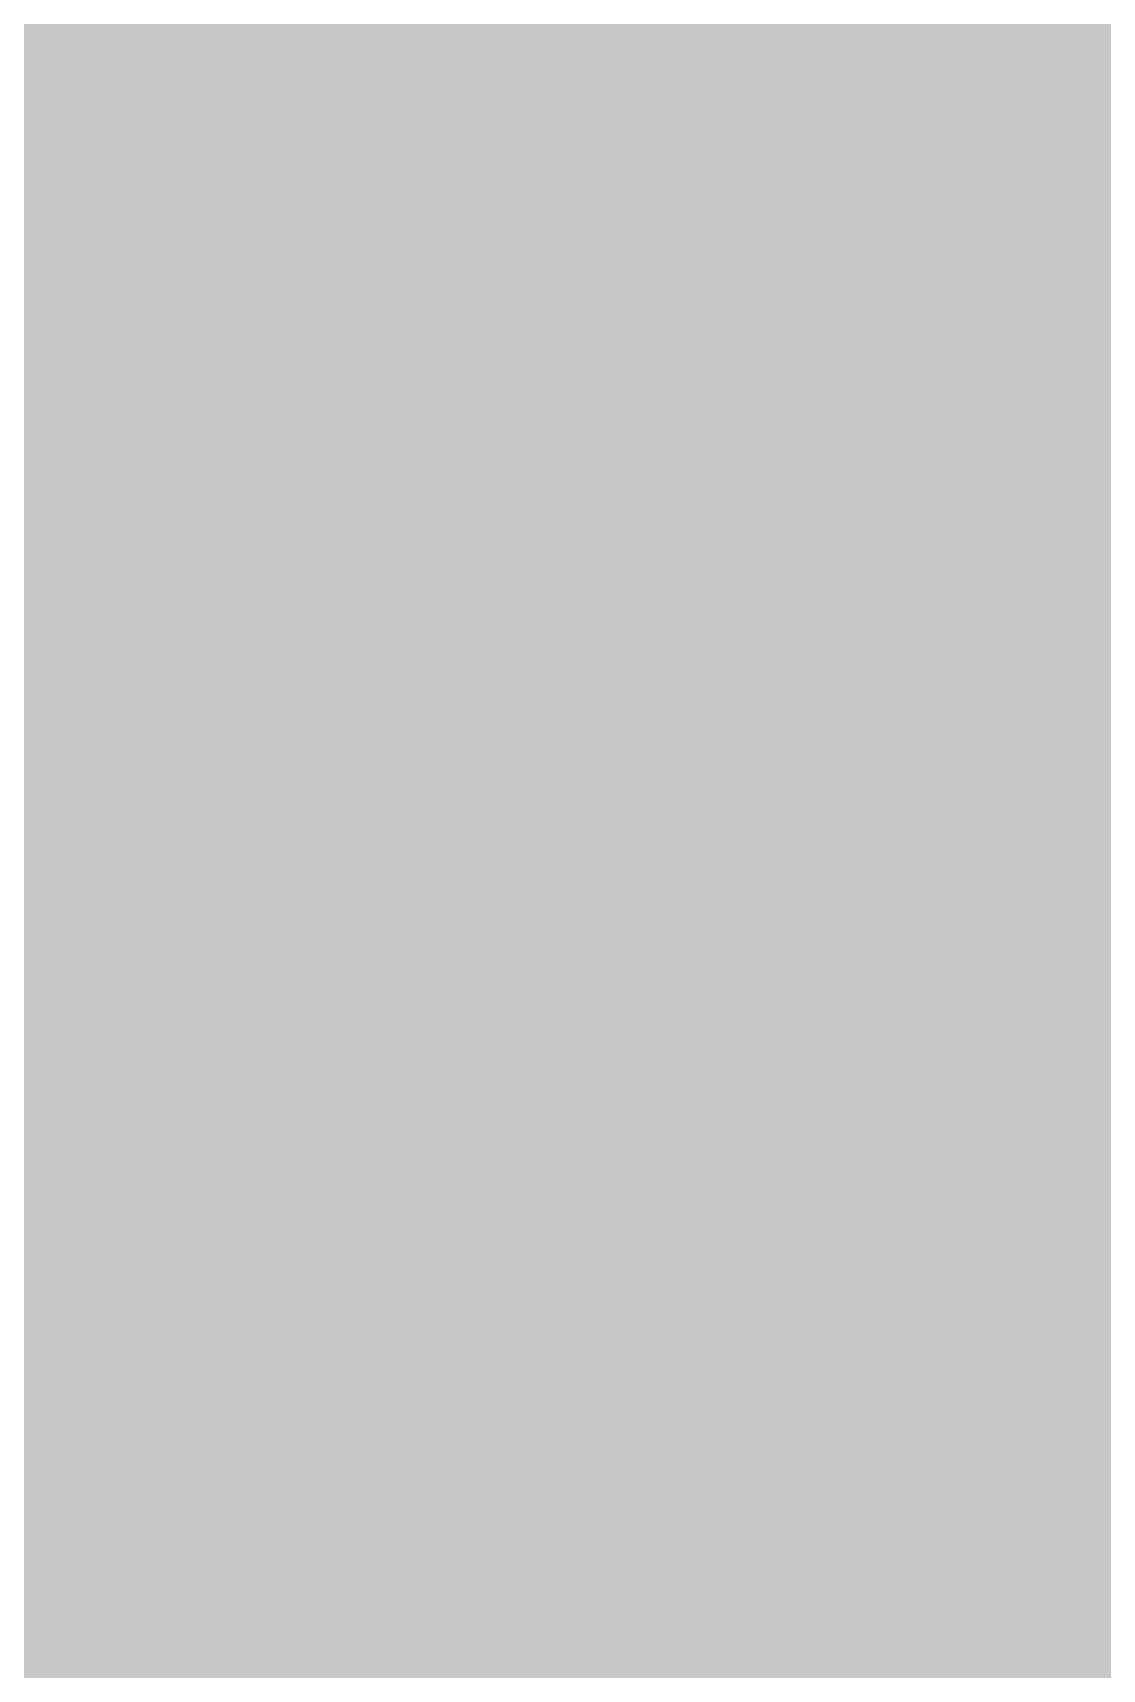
# Model space of a CAD drawing. Header units: inches. Extents: x 22 to 371, y 55 to 284.
# Drawn here: x 56.60352 to 56.62737, y 167.9584 to 167.99487 of the extents above; entities that cross this region are included whole.
import ezdxf

# ---------------------------------------------------------------- set-up
doc = ezdxf.new("R2010")
doc.units = ezdxf.units.IN
for name, color, linetype in [('Bottom Solder', 6, 'Continuous'), ('Top Overlay', 2, 'Continuous'), ('Top Solder', 216, 'Continuous')]:
    doc.layers.add(name, color=color, linetype=linetype)

# ---------------------------------------------------------------- blocks, each defined once
blk = doc.blocks.new('C___0402_397')
at = {"layer": 'Top Solder'}
blk.add_hatch(color=216, dxfattribs=at).paths.add_polyline_path([(-0.75849, -0.377482), (-0.75849, 0.377518), (-0.18129, 0.377518), (-0.18129, -0.377482)])
at = {"layer": 'Top Overlay'}
for points in [[(-0.78739, 0.406418, 0.127, 0.127, 0), (-0.78739, -0.406382, 0.127, 0.127, 0)], [(-0.78739, -0.406382, 0.127, 0.127, 0), (-0.27939, -0.406382, 0.127, 0.127, 0)]]:
    blk.add_lwpolyline(points, format="xyseb", dxfattribs=at)
blk.add_lwpolyline([(-0.81914, -0.406382, 0.0635, 0.0635, 1), (-0.75564, -0.406382, 0.0635, 0.0635, 1)], format="xyseb", close=True, dxfattribs=at)
blk.add_lwpolyline([(-0.81914, -0.406382, 0.0635, 0.0635, 1), (-0.75564, -0.406382, 0.0635, 0.0635, 1)], format="xyseb", close=True, dxfattribs=at)

msp = doc.modelspace()

# ---------------------------------------------------------------- hatches: boundary and pattern name
at = {"layer": 'Bottom Solder'}
h = msp.add_hatch(color=6, dxfattribs=at)
edge = h.paths.add_edge_path()
edge.add_arc((56.272938, 167.5892), 0.401599, 0, 360)
at = {"layer": 'Top Solder'}
h = msp.add_hatch(color=216, dxfattribs=at)
edge = h.paths.add_edge_path()
edge.add_arc((56.272938, 167.5892), 0.401599, 0, 360)

# ---------------------------------------------------------------- block references
at = {"rotation": 90}
msp.add_blockref('C___0402_397', (56.272956, 168.718103), dxfattribs=at)

doc.saveas('drawing.dxf')
